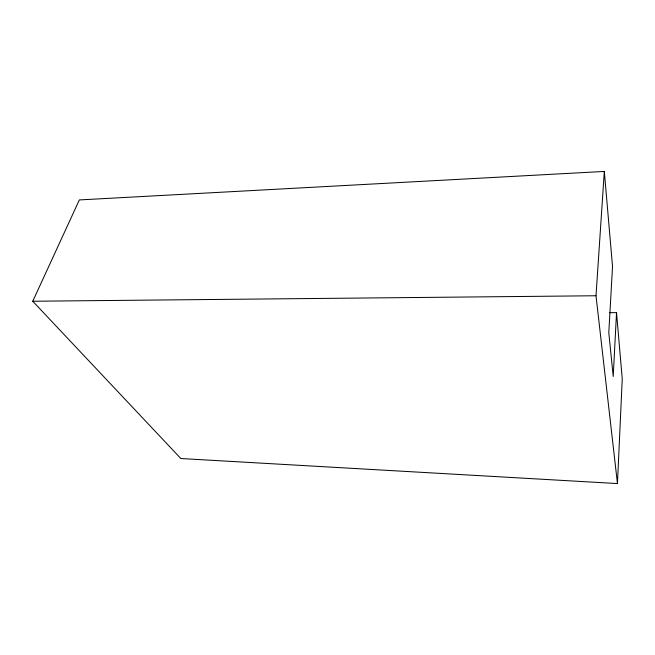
<?xml version="1.0" encoding="UTF-8"?>
<svg xmlns="http://www.w3.org/2000/svg" width="655" height="655" viewBox="0 0 655 655"><rect width="100%" height="100%" fill="white"/><g stroke="black" fill="none" stroke-linecap="round" stroke-linejoin="round"><path stroke-width="0.98" d="M616.527 312.648L613.219 376.478L608.798 332.715L612.531 266.47L604.319 171.43L79.337 199.931L32.75 301.243L180.821 458.525L617.452 483.57L622.25 378.836L616.527 312.648L609.764 312.672M617.452 483.57L596.009 295.757L604.319 171.43M32.75 301.243L596.009 295.757"/></g></svg>
